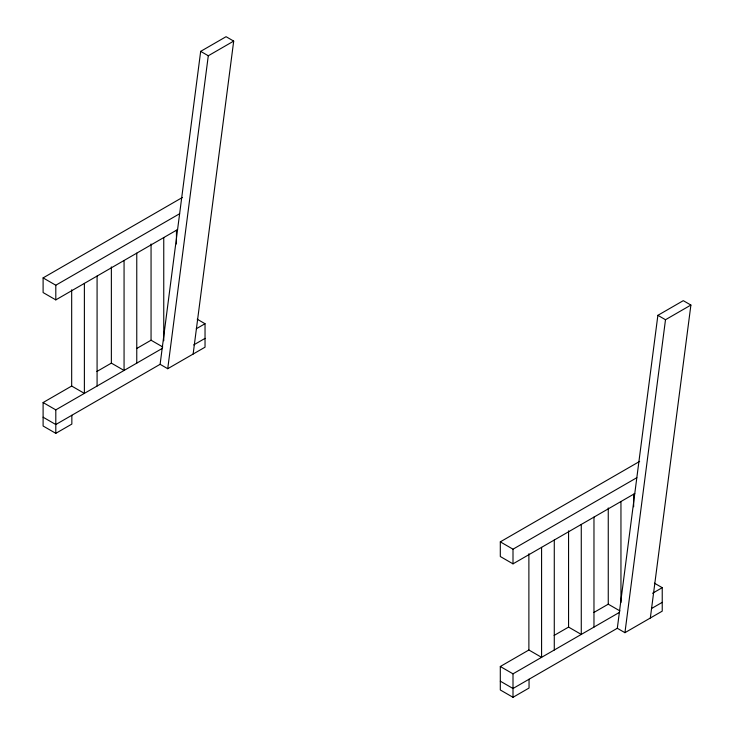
<?xml version="1.0" encoding="UTF-8"?>
<svg xmlns="http://www.w3.org/2000/svg" width="734" height="734" viewBox="0 0 734 734"><rect width="100%" height="100%" fill="white"/><g stroke="black" fill="none" stroke-linecap="round" stroke-linejoin="round"><path stroke-width="1.1" d="M43.104 417.206L55.802 424.536L160.113 364.312L200.676 51.362L226.072 36.7L233.696 41.095L193.134 354.054M160.113 364.312L167.728 368.716L208.291 55.766L233.696 41.095M500.304 681.17L513.002 688.501L617.312 628.276L657.875 315.326L683.281 300.665L690.896 305.06L650.333 618.01M617.312 628.276L624.937 632.68L665.499 319.73L690.896 305.06M177.573 229.586L55.802 299.885L43.104 292.554L43.104 277.892L182.445 197.437M43.104 277.892L55.802 285.223L179.628 213.732M71.849 415.279L71.849 424.078L55.802 433.335L43.104 426.004L43.104 402.544L71.675 386.047L84.382 393.378L84.382 283.388M96.906 371.477L111.366 363.128L124.064 370.459L124.064 260.478M136.597 348.567L151.057 340.218L162.774 346.98M43.104 402.544L55.802 409.875L162.168 348.466M196.299 328.759L205.034 323.722L205.034 347.182L167.728 368.716M193.703 344.925L205.034 338.383M634.782 493.542L513.002 563.85L500.304 556.519L500.304 541.857L639.653 461.402M500.304 541.857L513.002 549.188L636.828 477.696M529.049 679.234L529.049 688.033L513.002 697.3L500.304 689.969L500.304 666.5L528.884 650.003L541.582 657.343L541.582 547.353M554.115 635.442L568.566 627.093L581.273 634.424L581.273 524.443M593.797 612.523L608.257 604.183L619.982 610.945M500.304 666.5L513.002 673.84L619.368 612.431M652.535 593.283L662.233 587.677L662.233 611.147L624.937 632.68M651.498 608.541L662.233 602.348M200.676 51.362L208.291 55.766M657.875 315.326L665.499 319.73M197.217 319.207L205.034 323.722M654.416 583.172L662.233 587.677M633.653 494.193L633.653 506.772M620.955 501.524L620.955 602.449M608.257 507.937L608.257 604.183M593.971 517.103L593.971 627.093M568.566 530.856L568.566 627.093M554.28 540.022L554.28 650.003M528.884 553.766L528.884 650.003M513.002 549.188L513.002 563.85M513.002 673.84L513.002 697.3M176.454 230.228L176.454 243.954M163.755 237.559L163.755 340.75M151.057 243.982L151.057 340.218M136.763 253.147L136.763 363.128M111.366 266.892L111.366 363.128M97.081 276.057L97.081 386.047M71.675 289.802L71.675 386.047M55.802 285.223L55.802 299.885M55.802 409.875L55.802 433.335"/></g></svg>
